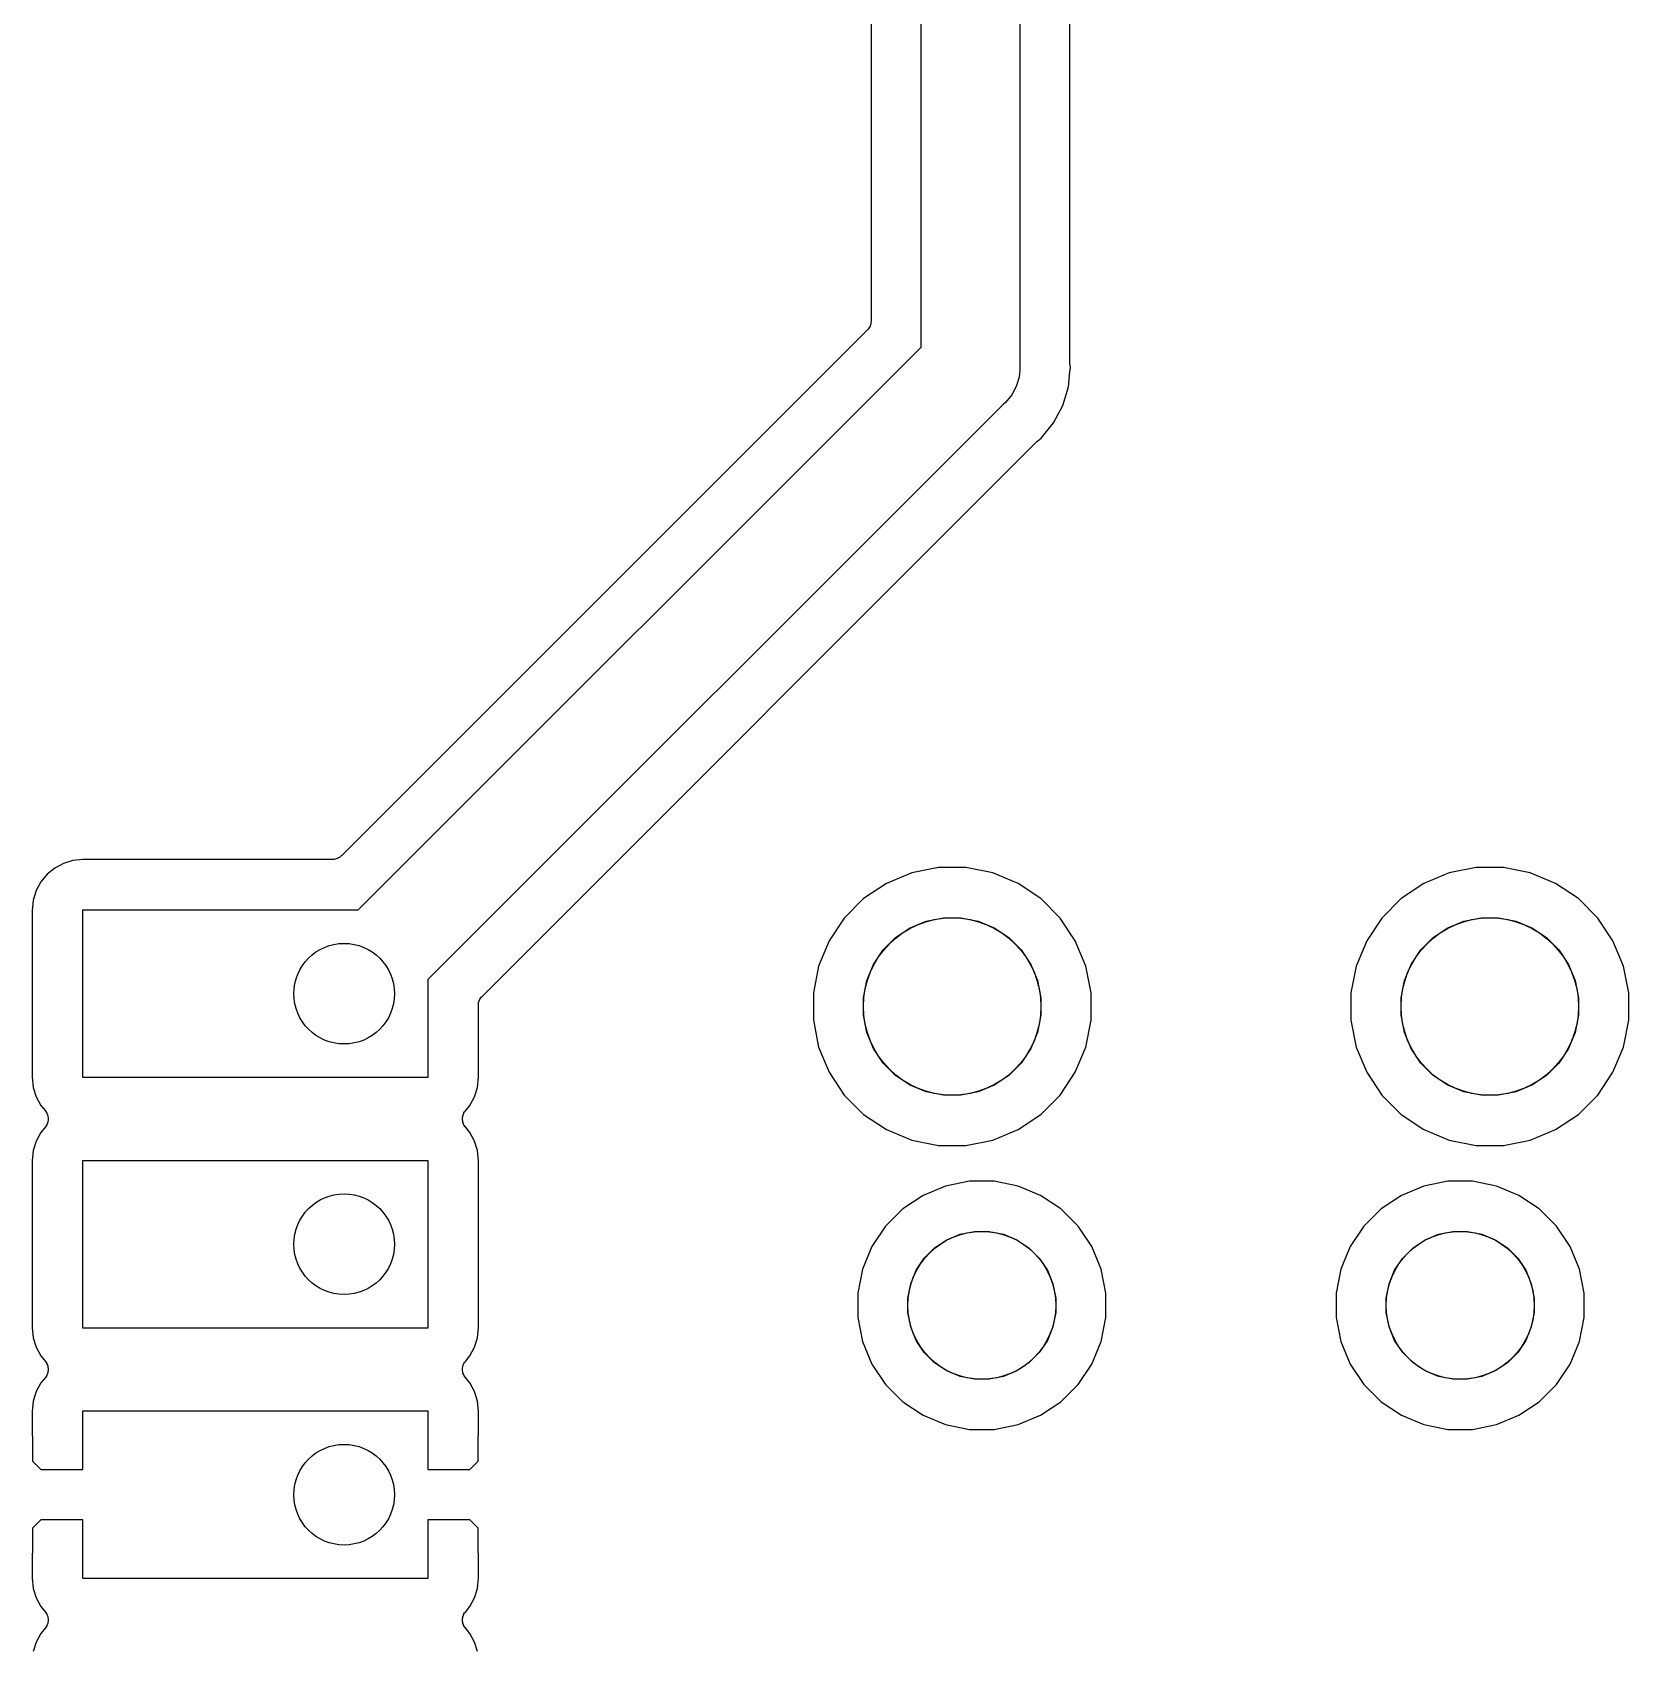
# Model space of a CAD drawing. Extents: x 191 to 259.8, y -137.9 to -38.6.
# Drawn here: x 219.09 to 235.27, y -71.41 to -55.02 of the extents above; entities that cross this region are included whole.
import ezdxf

# ---------------------------------------------------------------- set-up
doc = ezdxf.new("R2010")
doc.units = 0
doc.layers.add('BLACK', color=7, linetype='CONTINUOUS')

msp = doc.modelspace()

# ---------------------------------------------------------------- linework, layer by layer
at = {"layer": 'BLACK', "linetype": 'CONTINUOUS'}
for p, q in [((228.1, -58.2129), (228.1, -51.6686)), ((229.1, -51.6686), (229.1, -58.3954)), ((227.592, -51.9772), (227.592, -57.9499)), ((229.608, -58.3642), (229.608, -51.9772)), ((227.576, -58.0102), (227.571, -58.0205)), ((227.582, -57.9999), (227.576, -58.0102)), ((227.586, -57.9875), (227.582, -57.9987)), ((227.582, -57.9987), (227.582, -57.9993)), ((227.582, -57.9993), (227.582, -57.9999)), ((227.589, -57.9763), (227.586, -57.9875)), ((227.591, -57.9634), (227.589, -57.975)), ((227.589, -57.975), (227.589, -57.9756)), ((227.589, -57.9756), (227.589, -57.9763)), ((227.592, -57.9516), (227.591, -57.9634)), ((227.592, -57.9499), (227.592, -57.9503)), ((227.592, -57.9503), (227.592, -57.9503)), ((227.592, -57.9503), (227.592, -57.9503)), ((227.592, -57.9503), (227.592, -57.9516)), ((227.555, -58.0397), (222.223, -63.3717)), ((227.562, -58.0306), (227.555, -58.0397)), ((227.57, -58.0216), (227.562, -58.0306)), ((227.571, -58.0205), (227.57, -58.021)), ((227.57, -58.021), (227.57, -58.0216)), ((222.393, -63.92), (228.1, -58.2129)), ((229.1, -58.4446), (229.093, -58.518)), ((229.1, -58.3954), (229.102, -58.42)), ((229.102, -58.42), (229.1, -58.4446)), ((229.1, -58.4446), (229.1, -58.4446)), ((229.593, -58.6176), (229.609, -58.4633)), ((229.609, -58.3696), (229.608, -58.3642)), ((229.608, -58.3749), (229.609, -58.3696)), ((229.609, -58.3767), (229.608, -58.3749)), ((229.613, -58.42), (229.609, -58.3767)), ((229.609, -58.4633), (229.613, -58.42)), ((229.064, -58.6123), (229.018, -58.6991)), ((229.093, -58.518), (229.064, -58.6123)), ((229.536, -58.8076), (229.593, -58.6176)), ((228.936, -58.7909), (223.1, -64.6271)), ((228.955, -58.7753), (228.936, -58.7909)), ((229.018, -58.6991), (228.955, -58.7753)), ((229.442, -58.9827), (229.536, -58.8076)), ((229.316, -59.1362), (229.442, -58.9827)), ((229.279, -59.1676), (229.283, -59.1638)), ((229.283, -59.1638), (229.316, -59.1362)), ((223.787, -64.659), (229.273, -59.1722)), ((229.273, -59.1722), (229.275, -59.1709)), ((229.275, -59.1709), (229.279, -59.1676)), ((219.5, -63.4194), (219.405, -63.4484)), ((219.606, -63.4089), (219.5, -63.4194)), ((222.133, -63.4089), (219.606, -63.4089)), ((222.145, -63.4078), (222.133, -63.4089)), ((222.156, -63.4068), (222.145, -63.4078)), ((222.157, -63.4066), (222.156, -63.4068)), ((222.158, -63.4065), (222.157, -63.4066)), ((222.169, -63.4031), (222.158, -63.4065)), ((222.18, -63.3998), (222.169, -63.4031)), ((222.181, -63.3995), (222.18, -63.3998)), ((222.192, -63.3938), (222.181, -63.3993)), ((222.181, -63.3993), (222.181, -63.3995)), ((222.202, -63.3884), (222.192, -63.3938)), ((222.203, -63.388), (222.202, -63.3884)), ((222.212, -63.3803), (222.203, -63.3877)), ((222.203, -63.3877), (222.203, -63.388)), ((222.221, -63.373), (222.212, -63.3803)), ((222.222, -63.3721), (222.221, -63.373)), ((222.223, -63.3717), (222.222, -63.372)), ((222.222, -63.372), (222.222, -63.372)), ((222.222, -63.372), (222.222, -63.3721)), ((219.239, -63.5591), (219.176, -63.6364)), ((219.316, -63.4956), (219.239, -63.5591)), ((219.405, -63.4484), (219.316, -63.4956)), ((228.004, -63.5461), (227.748, -63.6522)), ((228.276, -63.492), (228.004, -63.5461)), ((228.554, -63.492), (228.276, -63.492)), ((228.826, -63.5461), (228.554, -63.492)), ((229.082, -63.6522), (228.826, -63.5461)), ((233.454, -63.5461), (233.198, -63.6522)), ((233.726, -63.492), (233.454, -63.5461)), ((234.004, -63.492), (233.726, -63.492)), ((234.276, -63.5461), (234.004, -63.492)), ((234.532, -63.6522), (234.276, -63.5461)), ((219.128, -63.7247), (219.099, -63.8204)), ((219.176, -63.6364), (219.128, -63.7247)), ((227.748, -63.6522), (227.517, -63.8063)), ((229.313, -63.8063), (229.082, -63.6522)), ((233.198, -63.6522), (232.967, -63.8063)), ((234.763, -63.8063), (234.532, -63.6522)), ((219.099, -63.8204), (219.089, -63.9262)), ((227.517, -63.8063), (227.321, -64.0025)), ((229.509, -64.0025), (229.313, -63.8063)), ((232.967, -63.8063), (232.771, -64.0025)), ((234.959, -64.0025), (234.763, -63.8063)), ((219.089, -63.9262), (219.089, -65.6138)), ((219.6, -63.92), (222.393, -63.92)), ((219.6, -65.62), (219.6, -63.92)), ((227.321, -64.0025), (227.167, -64.2331)), ((227.989, -64.1024), (228.152, -64.0346)), ((228.152, -64.0346), (228.326, -64)), ((228.326, -64), (228.504, -64)), ((228.504, -64), (228.678, -64.0346)), ((228.678, -64.0346), (228.841, -64.1024)), ((229.663, -64.2331), (229.509, -64.0025)), ((232.771, -64.0025), (232.617, -64.2331)), ((233.439, -64.1024), (233.602, -64.0346)), ((233.602, -64.0346), (233.776, -64)), ((233.776, -64), (233.954, -64)), ((233.954, -64), (234.128, -64.0346)), ((234.128, -64.0346), (234.291, -64.1024)), ((235.113, -64.2331), (234.959, -64.0025)), ((227.167, -64.2331), (227.061, -64.4893)), ((227.716, -64.3263), (227.841, -64.2009)), ((227.841, -64.2009), (227.989, -64.1024)), ((228.841, -64.1024), (228.989, -64.2009)), ((228.989, -64.2009), (229.114, -64.3263)), ((229.769, -64.4893), (229.663, -64.2331)), ((232.617, -64.2331), (232.511, -64.4893)), ((233.166, -64.3263), (233.291, -64.2009)), ((233.291, -64.2009), (233.439, -64.1024)), ((234.291, -64.1024), (234.439, -64.2009)), ((234.439, -64.2009), (234.564, -64.3263)), ((235.219, -64.4893), (235.113, -64.2331)), ((227.617, -64.4737), (227.716, -64.3263)), ((229.114, -64.3263), (229.213, -64.4737)), ((233.067, -64.4737), (233.166, -64.3263)), ((234.564, -64.3263), (234.663, -64.4737)), ((227.061, -64.4893), (227.007, -64.7613)), ((227.55, -64.6375), (227.617, -64.4737)), ((229.213, -64.4737), (229.28, -64.6375)), ((229.823, -64.7613), (229.769, -64.4893)), ((232.511, -64.4893), (232.457, -64.7613)), ((233, -64.6375), (233.067, -64.4737)), ((234.663, -64.4737), (234.73, -64.6375)), ((235.273, -64.7613), (235.219, -64.4893)), ((223.1, -64.6271), (223.1, -65.62)), ((223.648, -64.7973), (223.787, -64.659)), ((223.787, -64.659), (223.787, -64.659)), ((227.515, -64.8114), (227.55, -64.6375)), ((229.28, -64.6375), (229.315, -64.8114)), ((232.965, -64.8114), (233, -64.6375)), ((234.73, -64.6375), (234.765, -64.8114)), ((223.611, -64.8853), (223.612, -64.8736)), ((223.611, -64.8866), (223.611, -64.8853)), ((223.611, -64.8871), (223.611, -64.8866)), ((223.611, -64.8866), (223.611, -64.8866)), ((223.611, -64.8866), (223.611, -64.8866)), ((223.611, -65.6138), (223.611, -64.8871)), ((223.612, -64.8736), (223.614, -64.862)), ((223.614, -64.8607), (223.617, -64.8494)), ((223.614, -64.8613), (223.614, -64.8607)), ((223.614, -64.862), (223.614, -64.8613)), ((223.617, -64.8494), (223.621, -64.8383)), ((223.621, -64.837), (223.627, -64.8267)), ((223.621, -64.8377), (223.621, -64.837)), ((223.621, -64.8383), (223.621, -64.8377)), ((223.627, -64.8267), (223.633, -64.8164)), ((223.633, -64.8153), (223.641, -64.8063)), ((223.633, -64.8159), (223.633, -64.8153)), ((223.633, -64.8164), (223.633, -64.8159)), ((223.641, -64.8063), (223.648, -64.7973)), ((227.007, -64.7613), (227.007, -65.0387)), ((227.515, -64.9886), (227.515, -64.8114)), ((229.315, -64.8114), (229.315, -64.9886)), ((229.823, -65.0387), (229.823, -64.7613)), ((232.457, -64.7613), (232.457, -65.0387)), ((232.965, -64.9886), (232.965, -64.8114)), ((234.765, -64.8114), (234.765, -64.9886)), ((235.273, -65.0387), (235.273, -64.7613)), ((227.007, -65.0387), (227.061, -65.3107)), ((227.55, -65.1625), (227.515, -64.9886)), ((229.315, -64.9886), (229.28, -65.1625)), ((229.769, -65.3107), (229.823, -65.0387)), ((232.457, -65.0387), (232.511, -65.3107)), ((233, -65.1625), (232.965, -64.9886)), ((234.765, -64.9886), (234.73, -65.1625)), ((235.219, -65.3107), (235.273, -65.0387)), ((227.617, -65.3263), (227.55, -65.1625)), ((229.28, -65.1625), (229.213, -65.3263)), ((233.067, -65.3263), (233, -65.1625)), ((234.73, -65.1625), (234.663, -65.3263)), ((227.061, -65.3107), (227.167, -65.5669)), ((227.716, -65.4737), (227.617, -65.3263)), ((229.213, -65.3263), (229.114, -65.4737)), ((229.663, -65.5669), (229.769, -65.3107)), ((232.511, -65.3107), (232.617, -65.5669)), ((233.166, -65.4737), (233.067, -65.3263)), ((234.663, -65.3263), (234.564, -65.4737)), ((235.113, -65.5669), (235.219, -65.3107)), ((227.841, -65.5991), (227.716, -65.4737)), ((229.114, -65.4737), (228.989, -65.5991)), ((233.291, -65.5991), (233.166, -65.4737)), ((234.564, -65.4737), (234.439, -65.5991)), ((219.089, -65.6138), (219.099, -65.7196)), ((219.099, -65.7196), (219.128, -65.8153)), ((223.1, -65.62), (219.6, -65.62)), ((223.572, -65.8153), (223.601, -65.7196)), ((223.601, -65.7196), (223.611, -65.6138)), ((227.167, -65.5669), (227.321, -65.7975)), ((227.989, -65.6976), (227.841, -65.5991)), ((228.152, -65.7654), (227.989, -65.6976)), ((228.841, -65.6976), (228.678, -65.7654)), ((228.989, -65.5991), (228.841, -65.6976)), ((229.509, -65.7975), (229.663, -65.5669)), ((232.617, -65.5669), (232.771, -65.7975)), ((233.439, -65.6976), (233.291, -65.5991)), ((233.602, -65.7654), (233.439, -65.6976)), ((234.291, -65.6976), (234.128, -65.7654)), ((234.439, -65.5991), (234.291, -65.6976)), ((234.959, -65.7975), (235.113, -65.5669)), ((219.128, -65.8153), (219.176, -65.9036)), ((223.524, -65.9036), (223.572, -65.8153)), ((227.321, -65.7975), (227.517, -65.9937)), ((228.326, -65.8), (228.152, -65.7654)), ((228.504, -65.8), (228.326, -65.8)), ((228.678, -65.7654), (228.504, -65.8)), ((229.313, -65.9937), (229.509, -65.7975)), ((232.771, -65.7975), (232.967, -65.9937)), ((233.776, -65.8), (233.602, -65.7654)), ((233.954, -65.8), (233.776, -65.8)), ((234.128, -65.7654), (233.954, -65.8)), ((234.763, -65.9937), (234.959, -65.7975)), ((219.176, -65.9036), (219.221, -65.9594)), ((219.221, -65.9594), (219.222, -65.96)), ((219.222, -65.96), (219.222, -65.96)), ((219.222, -65.96), (219.222, -65.9601)), ((219.222, -65.9601), (219.223, -65.9608)), ((219.223, -65.9608), (219.229, -65.9709)), ((219.229, -65.9709), (219.236, -65.9807)), ((219.236, -65.9807), (219.236, -65.9812)), ((219.236, -65.9812), (219.236, -65.9816)), ((219.236, -65.9816), (219.24, -65.9927)), ((219.24, -65.9927), (219.245, -66.0037)), ((219.245, -66.0037), (219.245, -66.0042)), ((219.245, -66.0042), (219.245, -66.0046)), ((219.245, -66.0046), (219.247, -66.0163)), ((219.247, -66.0163), (219.25, -66.028)), ((219.25, -66.028), (219.25, -66.0285)), ((219.25, -66.0285), (219.25, -66.029)), ((219.25, -66.029), (219.25, -66.0408)), ((219.25, -66.0408), (219.25, -66.0528)), ((223.45, -66.0272), (223.451, -66.0267)), ((223.45, -66.0392), (223.45, -66.0272)), ((223.45, -66.051), (223.45, -66.0392)), ((223.451, -66.0262), (223.453, -66.0146)), ((223.451, -66.0267), (223.451, -66.0262)), ((223.453, -66.0146), (223.455, -66.0029)), ((223.455, -66.0029), (223.456, -66.0025)), ((223.456, -66.002), (223.46, -65.991)), ((223.456, -66.0025), (223.456, -66.002)), ((223.46, -65.991), (223.465, -65.98)), ((223.465, -65.9792), (223.472, -65.9693)), ((223.465, -65.9796), (223.465, -65.9792)), ((223.465, -65.98), (223.465, -65.9796)), ((223.472, -65.9693), (223.479, -65.9594)), ((223.479, -65.9594), (223.524, -65.9036)), ((227.517, -65.9937), (227.748, -66.1478)), ((229.082, -66.1478), (229.313, -65.9937)), ((232.967, -65.9937), (233.198, -66.1478)), ((234.532, -66.1478), (234.763, -65.9937)), ((219.176, -66.1764), (219.128, -66.2647)), ((219.221, -66.1206), (219.176, -66.1764)), ((219.228, -66.1106), (219.221, -66.1206)), ((219.235, -66.1008), (219.228, -66.1106)), ((219.24, -66.089), (219.235, -66.1)), ((219.235, -66.1), (219.235, -66.1004)), ((219.235, -66.1004), (219.235, -66.1008)), ((219.244, -66.078), (219.24, -66.089)), ((219.245, -66.0771), (219.244, -66.0775)), ((219.244, -66.0775), (219.244, -66.078)), ((219.247, -66.0654), (219.245, -66.0771)), ((219.249, -66.0538), (219.247, -66.0654)), ((219.25, -66.0528), (219.249, -66.0533)), ((219.249, -66.0533), (219.249, -66.0538)), ((223.45, -66.0515), (223.45, -66.051)), ((223.45, -66.052), (223.45, -66.0515)), ((223.453, -66.0637), (223.45, -66.052)), ((223.455, -66.0754), (223.453, -66.0637)), ((223.455, -66.0758), (223.455, -66.0754)), ((223.455, -66.0763), (223.455, -66.0758)), ((223.46, -66.0873), (223.455, -66.0763)), ((223.464, -66.0984), (223.46, -66.0873)), ((223.464, -66.0988), (223.464, -66.0984)), ((223.464, -66.0993), (223.464, -66.0988)), ((223.471, -66.1092), (223.464, -66.0993)), ((223.477, -66.1192), (223.471, -66.1092)), ((223.478, -66.1199), (223.477, -66.1192)), ((223.478, -66.12), (223.478, -66.1199)), ((223.479, -66.1206), (223.478, -66.12)), ((223.478, -66.12), (223.478, -66.12)), ((223.524, -66.1764), (223.479, -66.1206)), ((223.572, -66.2647), (223.524, -66.1764)), ((227.748, -66.1478), (228.004, -66.2539)), ((228.826, -66.2539), (229.082, -66.1478)), ((233.198, -66.1478), (233.454, -66.2539)), ((234.276, -66.2539), (234.532, -66.1478)), ((219.099, -66.3604), (219.089, -66.4662)), ((219.128, -66.2647), (219.099, -66.3604)), ((223.601, -66.3604), (223.572, -66.2647)), ((223.611, -66.4662), (223.601, -66.3604)), ((228.004, -66.2539), (228.276, -66.308)), ((228.276, -66.308), (228.554, -66.308)), ((228.554, -66.308), (228.826, -66.2539)), ((233.454, -66.2539), (233.726, -66.308)), ((233.726, -66.308), (234.004, -66.308)), ((234.004, -66.308), (234.276, -66.2539)), ((219.089, -66.4662), (219.089, -68.1538)), ((219.6, -66.46), (223.1, -66.46)), ((219.6, -68.16), (219.6, -66.46)), ((223.1, -66.46), (223.1, -68.16)), ((223.611, -68.1538), (223.611, -66.4662)), ((228.591, -66.672), (228.348, -66.7203)), ((228.839, -66.672), (228.591, -66.672)), ((229.082, -66.7203), (228.839, -66.672)), ((233.441, -66.672), (233.198, -66.7203)), ((233.689, -66.672), (233.441, -66.672)), ((233.932, -66.7203), (233.689, -66.672)), ((228.119, -66.8152), (227.913, -66.9529)), ((228.348, -66.7203), (228.119, -66.8152)), ((229.311, -66.8152), (229.082, -66.7203)), ((229.517, -66.9528), (229.311, -66.8152)), ((232.969, -66.8152), (232.763, -66.9529)), ((233.198, -66.7203), (232.969, -66.8152)), ((234.161, -66.8152), (233.932, -66.7203)), ((234.367, -66.9528), (234.161, -66.8152)), ((227.913, -66.9529), (227.738, -67.1281)), ((229.692, -67.1281), (229.517, -66.9528)), ((232.763, -66.9529), (232.588, -67.1281)), ((234.542, -67.1281), (234.367, -66.9528)), ((227.738, -67.1281), (227.6, -67.3341)), ((228.496, -67.2088), (228.641, -67.18)), ((228.641, -67.18), (228.789, -67.18)), ((228.789, -67.18), (228.934, -67.2088)), ((229.83, -67.3341), (229.692, -67.1281)), ((232.588, -67.1281), (232.45, -67.3341)), ((233.346, -67.2088), (233.491, -67.18)), ((233.491, -67.18), (233.639, -67.18)), ((233.639, -67.18), (233.784, -67.2088)), ((234.68, -67.3341), (234.542, -67.1281)), ((227.6, -67.3341), (227.505, -67.5631)), ((228.132, -67.4519), (228.237, -67.3474)), ((228.237, -67.3474), (228.36, -67.2654)), ((228.36, -67.2654), (228.496, -67.2088)), ((228.934, -67.2088), (229.07, -67.2654)), ((229.07, -67.2654), (229.193, -67.3474)), ((229.193, -67.3474), (229.298, -67.4519)), ((229.925, -67.5631), (229.83, -67.3341)), ((232.45, -67.3341), (232.355, -67.5631)), ((232.982, -67.4519), (233.087, -67.3474)), ((233.087, -67.3474), (233.21, -67.2654)), ((233.21, -67.2654), (233.346, -67.2088)), ((233.784, -67.2088), (233.92, -67.2654)), ((233.92, -67.2654), (234.043, -67.3474)), ((234.043, -67.3474), (234.148, -67.4519)), ((234.775, -67.5631), (234.68, -67.3341)), ((228.05, -67.5747), (228.132, -67.4519)), ((229.298, -67.4519), (229.38, -67.5747)), ((232.9, -67.5747), (232.982, -67.4519)), ((234.148, -67.4519), (234.23, -67.5747)), ((227.505, -67.5631), (227.457, -67.8061)), ((227.994, -67.7112), (228.05, -67.5747)), ((229.38, -67.5747), (229.436, -67.7112)), ((229.973, -67.8061), (229.925, -67.5631)), ((232.355, -67.5631), (232.307, -67.8061)), ((232.844, -67.7112), (232.9, -67.5747)), ((234.23, -67.5747), (234.286, -67.7112)), ((234.823, -67.8061), (234.775, -67.5631)), ((227.457, -67.8061), (227.457, -68.0539)), ((227.965, -67.8561), (227.994, -67.7112)), ((229.436, -67.7112), (229.465, -67.8561)), ((229.973, -68.0539), (229.973, -67.8061)), ((232.307, -67.8061), (232.307, -68.0539)), ((232.815, -67.8561), (232.844, -67.7112)), ((234.286, -67.7112), (234.315, -67.8561)), ((234.823, -68.0539), (234.823, -67.8061)), ((227.965, -68.0039), (227.965, -67.8561)), ((227.994, -68.1488), (227.965, -68.0039)), ((229.465, -68.0039), (229.436, -68.1488)), ((229.465, -67.8561), (229.465, -68.0039)), ((232.815, -68.0039), (232.815, -67.8561)), ((232.844, -68.1488), (232.815, -68.0039)), ((234.315, -68.0039), (234.286, -68.1488)), ((234.315, -67.8561), (234.315, -68.0039)), ((219.089, -68.1538), (219.099, -68.2596)), ((223.1, -68.16), (219.6, -68.16)), ((223.601, -68.2596), (223.611, -68.1538)), ((227.457, -68.0539), (227.505, -68.2969)), ((228.05, -68.2853), (227.994, -68.1488)), ((229.436, -68.1488), (229.38, -68.2853)), ((229.925, -68.2969), (229.973, -68.0539)), ((232.307, -68.0539), (232.355, -68.2969)), ((232.9, -68.2853), (232.844, -68.1488)), ((234.286, -68.1488), (234.23, -68.2853)), ((234.775, -68.2969), (234.823, -68.0539)), ((219.099, -68.2596), (219.128, -68.3553)), ((223.572, -68.3553), (223.601, -68.2596)), ((227.505, -68.2969), (227.6, -68.5259)), ((228.132, -68.4081), (228.05, -68.2853)), ((229.38, -68.2853), (229.298, -68.4081)), ((229.83, -68.5259), (229.925, -68.2969)), ((232.355, -68.2969), (232.45, -68.5259)), ((232.982, -68.4081), (232.9, -68.2853)), ((234.23, -68.2853), (234.148, -68.4081)), ((234.68, -68.5259), (234.775, -68.2969)), ((219.128, -68.3553), (219.176, -68.4436)), ((219.176, -68.4436), (219.221, -68.4994)), ((219.221, -68.4994), (219.222, -68.5)), ((219.222, -68.5), (219.222, -68.5)), ((219.222, -68.5), (219.222, -68.5001)), ((219.222, -68.5001), (219.223, -68.5008)), ((219.223, -68.5008), (219.229, -68.5109)), ((223.472, -68.5093), (223.479, -68.4994)), ((223.479, -68.4994), (223.524, -68.4436)), ((223.524, -68.4436), (223.572, -68.3553)), ((228.237, -68.5126), (228.132, -68.4081)), ((229.298, -68.4081), (229.193, -68.5126)), ((233.087, -68.5126), (232.982, -68.4081)), ((234.148, -68.4081), (234.043, -68.5126)), ((219.221, -68.6606), (219.176, -68.7164)), ((219.228, -68.6506), (219.221, -68.6606)), ((219.235, -68.6408), (219.228, -68.6506)), ((219.229, -68.5109), (219.236, -68.5207)), ((219.24, -68.629), (219.235, -68.64)), ((219.235, -68.64), (219.235, -68.6404)), ((219.235, -68.6404), (219.235, -68.6408)), ((219.236, -68.5207), (219.236, -68.5212)), ((219.236, -68.5212), (219.236, -68.5216)), ((219.236, -68.5216), (219.24, -68.5327)), ((219.24, -68.5327), (219.245, -68.5437)), ((219.244, -68.618), (219.24, -68.629)), ((219.245, -68.6171), (219.244, -68.6175)), ((219.244, -68.6175), (219.244, -68.618)), ((219.245, -68.5437), (219.245, -68.5442)), ((219.245, -68.5442), (219.245, -68.5446)), ((219.245, -68.5446), (219.247, -68.5563)), ((219.247, -68.6054), (219.245, -68.6171)), ((219.247, -68.5563), (219.25, -68.568)), ((219.249, -68.5938), (219.247, -68.6054)), ((219.25, -68.5928), (219.249, -68.5933)), ((219.249, -68.5933), (219.249, -68.5938)), ((219.25, -68.568), (219.25, -68.5685)), ((219.25, -68.5685), (219.25, -68.569)), ((219.25, -68.569), (219.25, -68.5808)), ((219.25, -68.5808), (219.25, -68.5928)), ((223.45, -68.5672), (223.451, -68.5667)), ((223.45, -68.5792), (223.45, -68.5672)), ((223.45, -68.591), (223.45, -68.5792)), ((223.45, -68.5915), (223.45, -68.591)), ((223.45, -68.592), (223.45, -68.5915)), ((223.453, -68.6037), (223.45, -68.592)), ((223.451, -68.5662), (223.453, -68.5546)), ((223.451, -68.5667), (223.451, -68.5662)), ((223.453, -68.5546), (223.455, -68.5429)), ((223.455, -68.6154), (223.453, -68.6037)), ((223.455, -68.5429), (223.456, -68.5425)), ((223.455, -68.6158), (223.455, -68.6154)), ((223.455, -68.6163), (223.455, -68.6158)), ((223.46, -68.6273), (223.455, -68.6163)), ((223.456, -68.542), (223.46, -68.531)), ((223.456, -68.5425), (223.456, -68.542)), ((223.46, -68.531), (223.465, -68.52)), ((223.464, -68.6384), (223.46, -68.6273)), ((223.464, -68.6388), (223.464, -68.6384)), ((223.464, -68.6393), (223.464, -68.6388)), ((223.471, -68.6492), (223.464, -68.6393)), ((223.465, -68.5192), (223.472, -68.5093)), ((223.465, -68.5196), (223.465, -68.5192)), ((223.465, -68.52), (223.465, -68.5196)), ((223.477, -68.6592), (223.471, -68.6492)), ((223.478, -68.6599), (223.477, -68.6592)), ((223.478, -68.66), (223.478, -68.6599)), ((223.479, -68.6606), (223.478, -68.66)), ((223.478, -68.66), (223.478, -68.66)), ((223.524, -68.7164), (223.479, -68.6606)), ((227.6, -68.5259), (227.738, -68.7319)), ((228.36, -68.5946), (228.237, -68.5126)), ((228.496, -68.6512), (228.36, -68.5946)), ((228.641, -68.68), (228.496, -68.6512)), ((228.934, -68.6512), (228.789, -68.68)), ((229.07, -68.5946), (228.934, -68.6512)), ((229.193, -68.5126), (229.07, -68.5946)), ((229.692, -68.7319), (229.83, -68.5259)), ((232.45, -68.5259), (232.588, -68.7319)), ((233.21, -68.5946), (233.087, -68.5126)), ((233.346, -68.6512), (233.21, -68.5946)), ((233.491, -68.68), (233.346, -68.6512)), ((233.784, -68.6512), (233.639, -68.68)), ((233.92, -68.5946), (233.784, -68.6512)), ((234.043, -68.5126), (233.92, -68.5946)), ((234.542, -68.7319), (234.68, -68.5259)), ((219.128, -68.8047), (219.099, -68.9004)), ((219.176, -68.7164), (219.128, -68.8047)), ((223.572, -68.8047), (223.524, -68.7164)), ((223.601, -68.9004), (223.572, -68.8047)), ((227.738, -68.7319), (227.913, -68.9071)), ((228.789, -68.68), (228.641, -68.68)), ((229.517, -68.9072), (229.692, -68.7319)), ((232.588, -68.7319), (232.763, -68.9071)), ((233.639, -68.68), (233.491, -68.68)), ((234.367, -68.9072), (234.542, -68.7319)), ((219.099, -68.9004), (219.089, -69.0059)), ((223.611, -69.0059), (223.601, -68.9004)), ((227.913, -68.9071), (228.119, -69.0448)), ((229.311, -69.0448), (229.517, -68.9072)), ((232.763, -68.9071), (232.969, -69.0448)), ((234.161, -69.0448), (234.367, -68.9072)), ((219.089, -69.0059), (219.092, -69.5114)), ((219.6, -69.596), (219.6, -69)), ((219.6, -69), (223.1, -69)), ((223.1, -69), (223.1, -69.596)), ((223.608, -69.5114), (223.611, -69.0059)), ((228.119, -69.0448), (228.348, -69.1397)), ((228.348, -69.1397), (228.591, -69.188)), ((228.839, -69.188), (229.082, -69.1397)), ((229.082, -69.1397), (229.311, -69.0448)), ((232.969, -69.0448), (233.198, -69.1397)), ((233.198, -69.1397), (233.441, -69.188)), ((233.689, -69.188), (233.932, -69.1397)), ((233.932, -69.1397), (234.161, -69.0448)), ((228.591, -69.188), (228.839, -69.188)), ((233.441, -69.188), (233.689, -69.188)), ((219.092, -69.5114), (219.176, -69.596)), ((219.176, -69.596), (219.6, -69.596)), ((223.1, -69.596), (223.524, -69.596)), ((223.524, -69.596), (223.608, -69.5114)), ((219.176, -70.104), (219.092, -70.1886)), ((219.6, -70.104), (219.176, -70.104)), ((219.6, -70.7), (219.6, -70.104)), ((223.524, -70.104), (223.1, -70.104)), ((223.1, -70.104), (223.1, -70.7)), ((223.608, -70.1886), (223.524, -70.104)), ((219.092, -70.1886), (219.089, -70.6941)), ((223.611, -70.6941), (223.608, -70.1886)), ((219.089, -70.6941), (219.099, -70.7996)), ((219.099, -70.7996), (219.128, -70.8953)), ((223.1, -70.7), (219.6, -70.7)), ((223.572, -70.8953), (223.601, -70.7996)), ((223.601, -70.7996), (223.611, -70.6941)), ((219.128, -70.8953), (219.176, -70.9836)), ((223.524, -70.9836), (223.572, -70.8953)), ((219.176, -70.9836), (219.221, -71.0394)), ((219.221, -71.0394), (219.222, -71.04)), ((219.222, -71.04), (219.222, -71.04)), ((219.222, -71.04), (219.222, -71.0401)), ((219.222, -71.0401), (219.223, -71.0408)), ((219.223, -71.0408), (219.229, -71.0509)), ((219.229, -71.0509), (219.236, -71.0607)), ((219.236, -71.0607), (219.236, -71.0612)), ((219.236, -71.0612), (219.236, -71.0616)), ((219.236, -71.0616), (219.24, -71.0727)), ((219.24, -71.0727), (219.245, -71.0837)), ((219.245, -71.0837), (219.245, -71.0842)), ((219.245, -71.0842), (219.245, -71.0846)), ((219.245, -71.0846), (219.247, -71.0963)), ((219.247, -71.0963), (219.25, -71.108)), ((219.25, -71.108), (219.25, -71.1085)), ((219.25, -71.1085), (219.25, -71.109)), ((219.25, -71.109), (219.25, -71.1208)), ((219.25, -71.1208), (219.25, -71.1328)), ((223.45, -71.1072), (223.451, -71.1067)), ((223.45, -71.1192), (223.45, -71.1072)), ((223.45, -71.131), (223.45, -71.1192)), ((223.451, -71.1062), (223.453, -71.0946)), ((223.451, -71.1067), (223.451, -71.1062)), ((223.453, -71.0946), (223.455, -71.0829)), ((223.455, -71.0829), (223.456, -71.0825)), ((223.456, -71.082), (223.46, -71.071)), ((223.456, -71.0825), (223.456, -71.082)), ((223.46, -71.071), (223.465, -71.06)), ((223.465, -71.0592), (223.472, -71.0493)), ((223.465, -71.0596), (223.465, -71.0592)), ((223.465, -71.06), (223.465, -71.0596)), ((223.472, -71.0493), (223.479, -71.0394)), ((223.479, -71.0394), (223.524, -70.9836)), ((219.176, -71.2564), (219.128, -71.3447)), ((219.221, -71.2006), (219.176, -71.2564)), ((219.228, -71.1906), (219.221, -71.2006)), ((219.235, -71.1808), (219.228, -71.1906)), ((219.24, -71.169), (219.235, -71.18)), ((219.235, -71.18), (219.235, -71.1804)), ((219.235, -71.1804), (219.235, -71.1808)), ((219.244, -71.158), (219.24, -71.169)), ((219.245, -71.1571), (219.244, -71.1575)), ((219.244, -71.1575), (219.244, -71.158)), ((219.247, -71.1454), (219.245, -71.1571)), ((219.249, -71.1338), (219.247, -71.1454)), ((219.25, -71.1328), (219.249, -71.1333)), ((219.249, -71.1333), (219.249, -71.1338)), ((223.45, -71.1315), (223.45, -71.131)), ((223.45, -71.132), (223.45, -71.1315)), ((223.453, -71.1437), (223.45, -71.132)), ((223.455, -71.1554), (223.453, -71.1437)), ((223.455, -71.1558), (223.455, -71.1554)), ((223.455, -71.1563), (223.455, -71.1558)), ((223.46, -71.1673), (223.455, -71.1563)), ((223.464, -71.1784), (223.46, -71.1673)), ((223.464, -71.1788), (223.464, -71.1784)), ((223.464, -71.1793), (223.464, -71.1788)), ((223.471, -71.1892), (223.464, -71.1793)), ((223.477, -71.1992), (223.471, -71.1892)), ((223.478, -71.1999), (223.477, -71.1992)), ((223.478, -71.2), (223.478, -71.1999)), ((223.479, -71.2006), (223.478, -71.2)), ((223.478, -71.2), (223.478, -71.2)), ((223.524, -71.2564), (223.479, -71.2006)), ((223.572, -71.3447), (223.524, -71.2564)), ((219.128, -71.3447), (219.099, -71.4404)), ((223.601, -71.4404), (223.572, -71.3447))]:
    msp.add_line(p, q, dxfattribs=at)
at = {"layer": 'BLACK'}
for centre, radius in [((228.415, -64.9), 0.9), ((233.865, -64.9), 0.9), ((222.25, -64.77), 0.51), ((222.25, -67.31), 0.51), ((228.715, -67.93), 0.75), ((233.565, -67.93), 0.75), ((222.25, -69.85), 0.51)]:
    msp.add_circle(centre, radius, dxfattribs=at)

doc.saveas('drawing.dxf')
